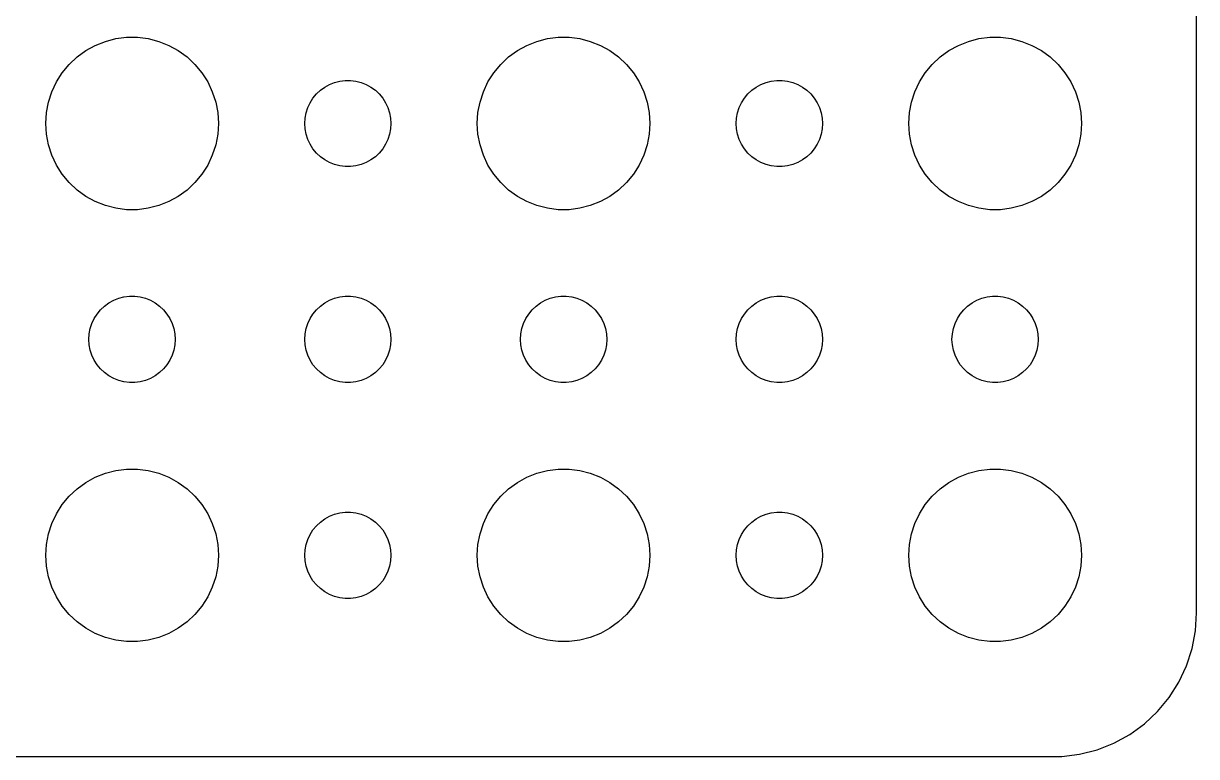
# Model space of a CAD drawing. Header units: metres. Extents: x -150 to 150, y -104 to 104.
# Drawn here: x 108.72 to 149.5, y -104.49 to -79.03 of the extents above; entities that cross this region are included whole.
import ezdxf

# ---------------------------------------------------------------- set-up
doc = ezdxf.new("R2010")
doc.units = ezdxf.units.M

msp = doc.modelspace()

# ---------------------------------------------------------------- linework, layer by layer
for p, q in [((149.5, -99.5), (149.5, 99.5)), ((111.938, -79.5531), (112.312, -79.5059)), ((112.312, -79.5059), (112.688, -79.5059)), ((112.688, -79.5059), (113.062, -79.5531)), ((126.938, -79.5531), (127.312, -79.5059)), ((127.312, -79.5059), (127.688, -79.5059)), ((127.688, -79.5059), (128.062, -79.5531)), ((141.938, -79.5531), (142.312, -79.5059)), ((142.312, -79.5059), (142.688, -79.5059)), ((142.688, -79.5059), (143.062, -79.5531)), ((110.893, -79.967), (111.223, -79.7855)), ((111.223, -79.7855), (111.573, -79.6468)), ((111.573, -79.6468), (111.938, -79.5531)), ((113.062, -79.5531), (113.427, -79.6468)), ((113.427, -79.6468), (113.777, -79.7855)), ((113.777, -79.7855), (114.107, -79.967)), ((125.893, -79.967), (126.223, -79.7855)), ((126.223, -79.7855), (126.573, -79.6468)), ((126.573, -79.6468), (126.938, -79.5531)), ((128.062, -79.5531), (128.427, -79.6468)), ((128.427, -79.6468), (128.777, -79.7855)), ((128.777, -79.7855), (129.107, -79.967)), ((140.893, -79.967), (141.223, -79.7855)), ((141.223, -79.7855), (141.573, -79.6468)), ((141.573, -79.6468), (141.938, -79.5531)), ((143.062, -79.5531), (143.427, -79.6468)), ((143.427, -79.6468), (143.777, -79.7855)), ((143.777, -79.7855), (144.107, -79.967)), ((110.313, -80.4464), (110.588, -80.1885)), ((110.588, -80.1885), (110.893, -79.967)), ((114.107, -79.967), (114.412, -80.1885)), ((114.412, -80.1885), (114.687, -80.4464)), ((125.313, -80.4464), (125.588, -80.1885)), ((125.588, -80.1885), (125.893, -79.967)), ((129.107, -79.967), (129.412, -80.1885)), ((129.412, -80.1885), (129.687, -80.4464)), ((140.313, -80.4464), (140.588, -80.1885)), ((140.588, -80.1885), (140.893, -79.967)), ((144.107, -79.967), (144.412, -80.1885)), ((144.412, -80.1885), (144.687, -80.4464)), ((110.073, -80.7366), (110.313, -80.4464)), ((114.687, -80.4464), (114.927, -80.7366)), ((125.073, -80.7366), (125.313, -80.4464)), ((129.687, -80.4464), (129.927, -80.7366)), ((140.073, -80.7366), (140.313, -80.4464)), ((144.687, -80.4464), (144.927, -80.7366)), ((109.711, -81.3956), (109.871, -81.0547)), ((109.871, -81.0547), (110.073, -80.7366)), ((114.927, -80.7366), (115.129, -81.0547)), ((115.129, -81.0547), (115.289, -81.3956)), ((119.361, -81.1428), (119.536, -81.0734)), ((119.536, -81.0734), (119.719, -81.0266)), ((119.719, -81.0266), (119.906, -81.003)), ((119.906, -81.003), (120.094, -81.003)), ((120.094, -81.003), (120.281, -81.0266)), ((120.281, -81.0266), (120.464, -81.0734)), ((120.464, -81.0734), (120.639, -81.1428)), ((124.711, -81.3956), (124.871, -81.0547)), ((124.871, -81.0547), (125.073, -80.7366)), ((129.927, -80.7366), (130.129, -81.0547)), ((130.129, -81.0547), (130.289, -81.3956)), ((134.361, -81.1428), (134.536, -81.0734)), ((134.536, -81.0734), (134.719, -81.0266)), ((134.719, -81.0266), (134.906, -81.003)), ((134.906, -81.003), (135.094, -81.003)), ((135.094, -81.003), (135.281, -81.0266)), ((135.281, -81.0266), (135.464, -81.0734)), ((135.464, -81.0734), (135.639, -81.1428)), ((139.711, -81.3956), (139.871, -81.0547)), ((139.871, -81.0547), (140.073, -80.7366)), ((144.927, -80.7366), (145.129, -81.0547)), ((145.129, -81.0547), (145.289, -81.3956)), ((109.594, -81.7539), (109.711, -81.3956)), ((115.289, -81.3956), (115.406, -81.7539)), ((118.786, -81.6183), (118.907, -81.4732)), ((118.907, -81.4732), (119.044, -81.3442)), ((119.044, -81.3442), (119.196, -81.2335)), ((119.196, -81.2335), (119.361, -81.1428)), ((120.639, -81.1428), (120.804, -81.2335)), ((120.804, -81.2335), (120.956, -81.3442)), ((120.956, -81.3442), (121.093, -81.4732)), ((121.093, -81.4732), (121.214, -81.6183)), ((124.594, -81.7539), (124.711, -81.3956)), ((130.289, -81.3956), (130.406, -81.7539)), ((133.786, -81.6183), (133.907, -81.4732)), ((133.907, -81.4732), (134.044, -81.3442)), ((134.044, -81.3442), (134.196, -81.2335)), ((134.196, -81.2335), (134.361, -81.1428)), ((135.639, -81.1428), (135.804, -81.2335)), ((135.804, -81.2335), (135.956, -81.3442)), ((135.956, -81.3442), (136.093, -81.4732)), ((136.093, -81.4732), (136.214, -81.6183)), ((139.594, -81.7539), (139.711, -81.3956)), ((145.289, -81.3956), (145.406, -81.7539)), ((109.524, -82.124), (109.594, -81.7539)), ((115.406, -81.7539), (115.476, -82.124)), ((118.547, -82.127), (118.605, -81.9478)), ((118.605, -81.9478), (118.686, -81.7774)), ((118.686, -81.7774), (118.786, -81.6183)), ((121.214, -81.6183), (121.314, -81.7774)), ((121.314, -81.7774), (121.395, -81.9478)), ((121.395, -81.9478), (121.453, -82.127)), ((124.524, -82.124), (124.594, -81.7539)), ((130.406, -81.7539), (130.476, -82.124)), ((133.547, -82.127), (133.605, -81.9478)), ((133.605, -81.9478), (133.686, -81.7774)), ((133.686, -81.7774), (133.786, -81.6183)), ((136.214, -81.6183), (136.314, -81.7774)), ((136.314, -81.7774), (136.395, -81.9478)), ((136.395, -81.9478), (136.453, -82.127)), ((139.524, -82.124), (139.594, -81.7539)), ((145.406, -81.7539), (145.476, -82.124)), ((109.5, -82.5), (109.524, -82.124)), ((115.476, -82.124), (115.5, -82.5)), ((118.5, -82.5), (118.512, -82.312)), ((118.512, -82.312), (118.547, -82.127)), ((121.453, -82.127), (121.488, -82.312)), ((121.488, -82.312), (121.5, -82.5)), ((124.5, -82.5), (124.524, -82.124)), ((130.476, -82.124), (130.5, -82.5)), ((133.5, -82.5), (133.512, -82.312)), ((133.512, -82.312), (133.547, -82.127)), ((136.453, -82.127), (136.488, -82.312)), ((136.488, -82.312), (136.5, -82.5)), ((139.5, -82.5), (139.524, -82.124)), ((145.476, -82.124), (145.5, -82.5)), ((109.524, -82.876), (109.5, -82.5)), ((115.5, -82.5), (115.476, -82.876)), ((118.512, -82.688), (118.5, -82.5)), ((118.547, -82.873), (118.512, -82.688)), ((121.488, -82.688), (121.453, -82.873)), ((121.5, -82.5), (121.488, -82.688)), ((124.524, -82.876), (124.5, -82.5)), ((130.5, -82.5), (130.476, -82.876)), ((133.512, -82.688), (133.5, -82.5)), ((133.547, -82.873), (133.512, -82.688)), ((136.488, -82.688), (136.453, -82.873)), ((136.5, -82.5), (136.488, -82.688)), ((139.524, -82.876), (139.5, -82.5)), ((145.5, -82.5), (145.476, -82.876)), ((109.594, -83.2461), (109.524, -82.876)), ((115.476, -82.876), (115.406, -83.2461)), ((118.605, -83.0522), (118.547, -82.873)), ((118.686, -83.2226), (118.605, -83.0522)), ((121.395, -83.0522), (121.314, -83.2226)), ((121.453, -82.873), (121.395, -83.0522)), ((124.594, -83.2461), (124.524, -82.876)), ((130.476, -82.876), (130.406, -83.2461)), ((133.605, -83.0522), (133.547, -82.873)), ((133.686, -83.2226), (133.605, -83.0522)), ((136.395, -83.0522), (136.314, -83.2226)), ((136.453, -82.873), (136.395, -83.0522)), ((139.594, -83.2461), (139.524, -82.876)), ((145.476, -82.876), (145.406, -83.2461)), ((109.711, -83.6044), (109.594, -83.2461)), ((115.406, -83.2461), (115.289, -83.6044)), ((118.786, -83.3817), (118.686, -83.2226)), ((118.907, -83.5268), (118.786, -83.3817)), ((119.044, -83.6558), (118.907, -83.5268)), ((121.093, -83.5268), (120.956, -83.6558)), ((121.214, -83.3817), (121.093, -83.5268)), ((121.314, -83.2226), (121.214, -83.3817)), ((124.711, -83.6044), (124.594, -83.2461)), ((130.406, -83.2461), (130.289, -83.6044)), ((133.786, -83.3817), (133.686, -83.2226)), ((133.907, -83.5268), (133.786, -83.3817)), ((134.044, -83.6558), (133.907, -83.5268)), ((136.093, -83.5268), (135.956, -83.6558)), ((136.214, -83.3817), (136.093, -83.5268)), ((136.314, -83.2226), (136.214, -83.3817)), ((139.711, -83.6044), (139.594, -83.2461)), ((145.406, -83.2461), (145.289, -83.6044)), ((109.871, -83.9453), (109.711, -83.6044)), ((110.073, -84.2634), (109.871, -83.9453)), ((115.129, -83.9453), (114.927, -84.2634)), ((115.289, -83.6044), (115.129, -83.9453)), ((119.196, -83.7665), (119.044, -83.6558)), ((119.361, -83.8572), (119.196, -83.7665)), ((119.536, -83.9266), (119.361, -83.8572)), ((119.719, -83.9734), (119.536, -83.9266)), ((119.906, -83.997), (119.719, -83.9734)), ((120.281, -83.9734), (120.094, -83.997)), ((120.464, -83.9266), (120.281, -83.9734)), ((120.639, -83.8572), (120.464, -83.9266)), ((120.804, -83.7665), (120.639, -83.8572)), ((120.956, -83.6558), (120.804, -83.7665)), ((124.871, -83.9453), (124.711, -83.6044)), ((125.073, -84.2634), (124.871, -83.9453)), ((130.129, -83.9453), (129.927, -84.2634)), ((130.289, -83.6044), (130.129, -83.9453)), ((134.196, -83.7665), (134.044, -83.6558)), ((134.361, -83.8572), (134.196, -83.7665)), ((134.536, -83.9266), (134.361, -83.8572)), ((134.719, -83.9734), (134.536, -83.9266)), ((134.906, -83.997), (134.719, -83.9734)), ((135.281, -83.9734), (135.094, -83.997)), ((135.464, -83.9266), (135.281, -83.9734)), ((135.639, -83.8572), (135.464, -83.9266)), ((135.804, -83.7665), (135.639, -83.8572)), ((135.956, -83.6558), (135.804, -83.7665)), ((139.871, -83.9453), (139.711, -83.6044)), ((140.073, -84.2634), (139.871, -83.9453)), ((145.129, -83.9453), (144.927, -84.2634)), ((145.289, -83.6044), (145.129, -83.9453)), ((110.313, -84.5536), (110.073, -84.2634)), ((114.927, -84.2634), (114.687, -84.5536)), ((120.094, -83.997), (119.906, -83.997)), ((125.313, -84.5536), (125.073, -84.2634)), ((129.927, -84.2634), (129.687, -84.5536)), ((135.094, -83.997), (134.906, -83.997)), ((140.313, -84.5536), (140.073, -84.2634)), ((144.927, -84.2634), (144.687, -84.5536)), ((110.588, -84.8115), (110.313, -84.5536)), ((110.893, -85.033), (110.588, -84.8115)), ((114.412, -84.8115), (114.107, -85.033)), ((114.687, -84.5536), (114.412, -84.8115)), ((125.588, -84.8115), (125.313, -84.5536)), ((125.893, -85.033), (125.588, -84.8115)), ((129.412, -84.8115), (129.107, -85.033)), ((129.687, -84.5536), (129.412, -84.8115)), ((140.588, -84.8115), (140.313, -84.5536)), ((140.893, -85.033), (140.588, -84.8115)), ((144.412, -84.8115), (144.107, -85.033)), ((144.687, -84.5536), (144.412, -84.8115)), ((111.223, -85.2145), (110.893, -85.033)), ((111.573, -85.3532), (111.223, -85.2145)), ((113.777, -85.2145), (113.427, -85.3532)), ((114.107, -85.033), (113.777, -85.2145)), ((126.223, -85.2145), (125.893, -85.033)), ((126.573, -85.3532), (126.223, -85.2145)), ((128.777, -85.2145), (128.427, -85.3532)), ((129.107, -85.033), (128.777, -85.2145)), ((141.223, -85.2145), (140.893, -85.033)), ((141.573, -85.3532), (141.223, -85.2145)), ((143.777, -85.2145), (143.427, -85.3532)), ((144.107, -85.033), (143.777, -85.2145)), ((111.938, -85.4469), (111.573, -85.3532)), ((112.312, -85.4941), (111.938, -85.4469)), ((112.688, -85.4941), (112.312, -85.4941)), ((113.062, -85.4469), (112.688, -85.4941)), ((113.427, -85.3532), (113.062, -85.4469)), ((126.938, -85.4469), (126.573, -85.3532)), ((127.312, -85.4941), (126.938, -85.4469)), ((127.688, -85.4941), (127.312, -85.4941)), ((128.062, -85.4469), (127.688, -85.4941)), ((128.427, -85.3532), (128.062, -85.4469)), ((141.938, -85.4469), (141.573, -85.3532)), ((142.312, -85.4941), (141.938, -85.4469)), ((142.688, -85.4941), (142.312, -85.4941)), ((143.062, -85.4469), (142.688, -85.4941)), ((143.427, -85.3532), (143.062, -85.4469)), ((111.407, -88.9732), (111.544, -88.8442)), ((111.544, -88.8442), (111.696, -88.7335)), ((111.696, -88.7335), (111.861, -88.6428)), ((111.861, -88.6428), (112.036, -88.5734)), ((112.036, -88.5734), (112.219, -88.5266)), ((112.219, -88.5266), (112.406, -88.503)), ((112.406, -88.503), (112.594, -88.503)), ((112.594, -88.503), (112.781, -88.5266)), ((112.781, -88.5266), (112.964, -88.5734)), ((112.964, -88.5734), (113.139, -88.6428)), ((113.139, -88.6428), (113.304, -88.7335)), ((113.304, -88.7335), (113.456, -88.8442)), ((113.456, -88.8442), (113.593, -88.9732)), ((118.907, -88.9732), (119.044, -88.8442)), ((119.044, -88.8442), (119.196, -88.7335)), ((119.196, -88.7335), (119.361, -88.6428)), ((119.361, -88.6428), (119.536, -88.5734)), ((119.536, -88.5734), (119.719, -88.5266)), ((119.719, -88.5266), (119.906, -88.503)), ((119.906, -88.503), (120.094, -88.503)), ((120.094, -88.503), (120.281, -88.5266)), ((120.281, -88.5266), (120.464, -88.5734)), ((120.464, -88.5734), (120.639, -88.6428)), ((120.639, -88.6428), (120.804, -88.7335)), ((120.804, -88.7335), (120.956, -88.8442)), ((120.956, -88.8442), (121.093, -88.9732)), ((126.407, -88.9732), (126.544, -88.8442)), ((126.544, -88.8442), (126.696, -88.7335)), ((126.696, -88.7335), (126.861, -88.6428)), ((126.861, -88.6428), (127.036, -88.5734)), ((127.036, -88.5734), (127.219, -88.5266)), ((127.219, -88.5266), (127.406, -88.503)), ((127.406, -88.503), (127.594, -88.503)), ((127.594, -88.503), (127.781, -88.5266)), ((127.781, -88.5266), (127.964, -88.5734)), ((127.964, -88.5734), (128.139, -88.6428)), ((128.139, -88.6428), (128.304, -88.7335)), ((128.304, -88.7335), (128.456, -88.8442)), ((128.456, -88.8442), (128.593, -88.9732)), ((133.907, -88.9732), (134.044, -88.8442)), ((134.044, -88.8442), (134.196, -88.7335)), ((134.196, -88.7335), (134.361, -88.6428)), ((134.361, -88.6428), (134.536, -88.5734)), ((134.536, -88.5734), (134.719, -88.5266)), ((134.719, -88.5266), (134.906, -88.503)), ((134.906, -88.503), (135.094, -88.503)), ((135.094, -88.503), (135.281, -88.5266)), ((135.281, -88.5266), (135.464, -88.5734)), ((135.464, -88.5734), (135.639, -88.6428)), ((135.639, -88.6428), (135.804, -88.7335)), ((135.804, -88.7335), (135.956, -88.8442)), ((135.956, -88.8442), (136.093, -88.9732)), ((141.407, -88.9732), (141.544, -88.8442)), ((141.544, -88.8442), (141.696, -88.7335)), ((141.696, -88.7335), (141.861, -88.6428)), ((141.861, -88.6428), (142.036, -88.5734)), ((142.036, -88.5734), (142.219, -88.5266)), ((142.219, -88.5266), (142.406, -88.503)), ((142.406, -88.503), (142.594, -88.503)), ((142.594, -88.503), (142.781, -88.5266)), ((142.781, -88.5266), (142.964, -88.5734)), ((142.964, -88.5734), (143.139, -88.6428)), ((143.139, -88.6428), (143.304, -88.7335)), ((143.304, -88.7335), (143.456, -88.8442)), ((143.456, -88.8442), (143.593, -88.9732)), ((111.105, -89.4478), (111.186, -89.2774)), ((111.186, -89.2774), (111.286, -89.1183)), ((111.286, -89.1183), (111.407, -88.9732)), ((113.593, -88.9732), (113.714, -89.1183)), ((113.714, -89.1183), (113.814, -89.2774)), ((113.814, -89.2774), (113.895, -89.4478)), ((118.605, -89.4478), (118.686, -89.2774)), ((118.686, -89.2774), (118.786, -89.1183)), ((118.786, -89.1183), (118.907, -88.9732)), ((121.093, -88.9732), (121.214, -89.1183)), ((121.214, -89.1183), (121.314, -89.2774)), ((121.314, -89.2774), (121.395, -89.4478)), ((126.105, -89.4478), (126.186, -89.2774)), ((126.186, -89.2774), (126.286, -89.1183)), ((126.286, -89.1183), (126.407, -88.9732)), ((128.593, -88.9732), (128.714, -89.1183)), ((128.714, -89.1183), (128.814, -89.2774)), ((128.814, -89.2774), (128.895, -89.4478)), ((133.605, -89.4478), (133.686, -89.2774)), ((133.686, -89.2774), (133.786, -89.1183)), ((133.786, -89.1183), (133.907, -88.9732)), ((136.093, -88.9732), (136.214, -89.1183)), ((136.214, -89.1183), (136.314, -89.2774)), ((136.314, -89.2774), (136.395, -89.4478)), ((141.105, -89.4478), (141.186, -89.2774)), ((141.186, -89.2774), (141.286, -89.1183)), ((141.286, -89.1183), (141.407, -88.9732)), ((143.593, -88.9732), (143.714, -89.1183)), ((143.714, -89.1183), (143.814, -89.2774)), ((143.814, -89.2774), (143.895, -89.4478)), ((111.012, -89.812), (111.047, -89.627)), ((111.047, -89.627), (111.105, -89.4478)), ((113.895, -89.4478), (113.953, -89.627)), ((113.953, -89.627), (113.988, -89.812)), ((118.512, -89.812), (118.547, -89.627)), ((118.547, -89.627), (118.605, -89.4478)), ((121.395, -89.4478), (121.453, -89.627)), ((121.453, -89.627), (121.488, -89.812)), ((126.012, -89.812), (126.047, -89.627)), ((126.047, -89.627), (126.105, -89.4478)), ((128.895, -89.4478), (128.953, -89.627)), ((128.953, -89.627), (128.988, -89.812)), ((133.512, -89.812), (133.547, -89.627)), ((133.547, -89.627), (133.605, -89.4478)), ((136.395, -89.4478), (136.453, -89.627)), ((136.453, -89.627), (136.488, -89.812)), ((141.012, -89.812), (141.047, -89.627)), ((141.047, -89.627), (141.105, -89.4478)), ((143.895, -89.4478), (143.953, -89.627)), ((143.953, -89.627), (143.988, -89.812)), ((111, -90), (111.012, -89.812)), ((111.012, -90.188), (111, -90)), ((113.988, -89.812), (114, -90)), ((114, -90), (113.988, -90.188)), ((118.5, -90), (118.512, -89.812)), ((118.512, -90.188), (118.5, -90)), ((121.488, -89.812), (121.5, -90)), ((121.5, -90), (121.488, -90.188)), ((126, -90), (126.012, -89.812)), ((126.012, -90.188), (126, -90)), ((128.988, -89.812), (129, -90)), ((129, -90), (128.988, -90.188)), ((133.5, -90), (133.512, -89.812)), ((133.512, -90.188), (133.5, -90)), ((136.488, -89.812), (136.5, -90)), ((136.5, -90), (136.488, -90.188)), ((141, -90), (141.012, -89.812)), ((141.012, -90.188), (141, -90)), ((143.988, -89.812), (144, -90)), ((144, -90), (143.988, -90.188)), ((111.047, -90.373), (111.012, -90.188)), ((111.105, -90.5522), (111.047, -90.373)), ((113.953, -90.373), (113.895, -90.5522)), ((113.988, -90.188), (113.953, -90.373)), ((118.547, -90.373), (118.512, -90.188)), ((118.605, -90.5522), (118.547, -90.373)), ((121.453, -90.373), (121.395, -90.5522)), ((121.488, -90.188), (121.453, -90.373)), ((126.047, -90.373), (126.012, -90.188)), ((126.105, -90.5522), (126.047, -90.373)), ((128.953, -90.373), (128.895, -90.5522)), ((128.988, -90.188), (128.953, -90.373)), ((133.547, -90.373), (133.512, -90.188)), ((133.605, -90.5522), (133.547, -90.373)), ((136.453, -90.373), (136.395, -90.5522)), ((136.488, -90.188), (136.453, -90.373)), ((141.047, -90.373), (141.012, -90.188)), ((141.105, -90.5522), (141.047, -90.373)), ((143.953, -90.373), (143.895, -90.5522)), ((143.988, -90.188), (143.953, -90.373)), ((111.186, -90.7226), (111.105, -90.5522)), ((111.286, -90.8817), (111.186, -90.7226)), ((111.407, -91.0268), (111.286, -90.8817)), ((113.714, -90.8817), (113.593, -91.0268)), ((113.814, -90.7226), (113.714, -90.8817)), ((113.895, -90.5522), (113.814, -90.7226)), ((118.686, -90.7226), (118.605, -90.5522)), ((118.786, -90.8817), (118.686, -90.7226)), ((118.907, -91.0268), (118.786, -90.8817)), ((121.214, -90.8817), (121.093, -91.0268)), ((121.314, -90.7226), (121.214, -90.8817)), ((121.395, -90.5522), (121.314, -90.7226)), ((126.186, -90.7226), (126.105, -90.5522)), ((126.286, -90.8817), (126.186, -90.7226)), ((126.407, -91.0268), (126.286, -90.8817)), ((128.714, -90.8817), (128.593, -91.0268)), ((128.814, -90.7226), (128.714, -90.8817)), ((128.895, -90.5522), (128.814, -90.7226)), ((133.686, -90.7226), (133.605, -90.5522)), ((133.786, -90.8817), (133.686, -90.7226)), ((133.907, -91.0268), (133.786, -90.8817)), ((136.214, -90.8817), (136.093, -91.0268)), ((136.314, -90.7226), (136.214, -90.8817)), ((136.395, -90.5522), (136.314, -90.7226)), ((141.186, -90.7226), (141.105, -90.5522)), ((141.286, -90.8817), (141.186, -90.7226)), ((141.407, -91.0268), (141.286, -90.8817)), ((143.714, -90.8817), (143.593, -91.0268)), ((143.814, -90.7226), (143.714, -90.8817)), ((143.895, -90.5522), (143.814, -90.7226)), ((111.544, -91.1558), (111.407, -91.0268)), ((111.696, -91.2665), (111.544, -91.1558)), ((111.861, -91.3572), (111.696, -91.2665)), ((113.304, -91.2665), (113.139, -91.3572)), ((113.456, -91.1558), (113.304, -91.2665)), ((113.593, -91.0268), (113.456, -91.1558)), ((119.044, -91.1558), (118.907, -91.0268)), ((119.196, -91.2665), (119.044, -91.1558)), ((119.361, -91.3572), (119.196, -91.2665)), ((120.804, -91.2665), (120.639, -91.3572)), ((120.956, -91.1558), (120.804, -91.2665)), ((121.093, -91.0268), (120.956, -91.1558)), ((126.544, -91.1558), (126.407, -91.0268)), ((126.696, -91.2665), (126.544, -91.1558)), ((126.861, -91.3572), (126.696, -91.2665)), ((128.304, -91.2665), (128.139, -91.3572)), ((128.456, -91.1558), (128.304, -91.2665)), ((128.593, -91.0268), (128.456, -91.1558)), ((134.044, -91.1558), (133.907, -91.0268)), ((134.196, -91.2665), (134.044, -91.1558)), ((134.361, -91.3572), (134.196, -91.2665)), ((135.804, -91.2665), (135.639, -91.3572)), ((135.956, -91.1558), (135.804, -91.2665)), ((136.093, -91.0268), (135.956, -91.1558)), ((141.544, -91.1558), (141.407, -91.0268)), ((141.696, -91.2665), (141.544, -91.1558)), ((141.861, -91.3572), (141.696, -91.2665)), ((143.304, -91.2665), (143.139, -91.3572)), ((143.456, -91.1558), (143.304, -91.2665)), ((143.593, -91.0268), (143.456, -91.1558)), ((112.036, -91.4266), (111.861, -91.3572)), ((112.219, -91.4734), (112.036, -91.4266)), ((112.406, -91.497), (112.219, -91.4734)), ((112.594, -91.497), (112.406, -91.497)), ((112.781, -91.4734), (112.594, -91.497)), ((112.964, -91.4266), (112.781, -91.4734)), ((113.139, -91.3572), (112.964, -91.4266)), ((119.536, -91.4266), (119.361, -91.3572)), ((119.719, -91.4734), (119.536, -91.4266)), ((119.906, -91.497), (119.719, -91.4734)), ((120.094, -91.497), (119.906, -91.497)), ((120.281, -91.4734), (120.094, -91.497)), ((120.464, -91.4266), (120.281, -91.4734)), ((120.639, -91.3572), (120.464, -91.4266)), ((127.036, -91.4266), (126.861, -91.3572)), ((127.219, -91.4734), (127.036, -91.4266)), ((127.406, -91.497), (127.219, -91.4734)), ((127.594, -91.497), (127.406, -91.497)), ((127.781, -91.4734), (127.594, -91.497)), ((127.964, -91.4266), (127.781, -91.4734)), ((128.139, -91.3572), (127.964, -91.4266)), ((134.536, -91.4266), (134.361, -91.3572)), ((134.719, -91.4734), (134.536, -91.4266)), ((134.906, -91.497), (134.719, -91.4734)), ((135.094, -91.497), (134.906, -91.497)), ((135.281, -91.4734), (135.094, -91.497)), ((135.464, -91.4266), (135.281, -91.4734)), ((135.639, -91.3572), (135.464, -91.4266)), ((142.036, -91.4266), (141.861, -91.3572)), ((142.219, -91.4734), (142.036, -91.4266)), ((142.406, -91.497), (142.219, -91.4734)), ((142.594, -91.497), (142.406, -91.497)), ((142.781, -91.4734), (142.594, -91.497)), ((142.964, -91.4266), (142.781, -91.4734)), ((143.139, -91.3572), (142.964, -91.4266)), ((111.573, -94.6468), (111.938, -94.5531)), ((111.938, -94.5531), (112.312, -94.5059)), ((112.312, -94.5059), (112.688, -94.5059)), ((112.688, -94.5059), (113.062, -94.5531)), ((113.062, -94.5531), (113.427, -94.6468)), ((126.573, -94.6468), (126.938, -94.5531)), ((126.938, -94.5531), (127.312, -94.5059)), ((127.312, -94.5059), (127.688, -94.5059)), ((127.688, -94.5059), (128.062, -94.5531)), ((128.062, -94.5531), (128.427, -94.6468)), ((141.573, -94.6468), (141.938, -94.5531)), ((141.938, -94.5531), (142.312, -94.5059)), ((142.312, -94.5059), (142.688, -94.5059)), ((142.688, -94.5059), (143.062, -94.5531)), ((143.062, -94.5531), (143.427, -94.6468)), ((110.588, -95.1885), (110.893, -94.967)), ((110.893, -94.967), (111.223, -94.7855)), ((111.223, -94.7855), (111.573, -94.6468)), ((113.427, -94.6468), (113.777, -94.7855)), ((113.777, -94.7855), (114.107, -94.967)), ((114.107, -94.967), (114.412, -95.1885)), ((125.588, -95.1885), (125.893, -94.967)), ((125.893, -94.967), (126.223, -94.7855)), ((126.223, -94.7855), (126.573, -94.6468)), ((128.427, -94.6468), (128.777, -94.7855)), ((128.777, -94.7855), (129.107, -94.967)), ((129.107, -94.967), (129.412, -95.1885)), ((140.588, -95.1885), (140.893, -94.967)), ((140.893, -94.967), (141.223, -94.7855)), ((141.223, -94.7855), (141.573, -94.6468)), ((143.427, -94.6468), (143.777, -94.7855)), ((143.777, -94.7855), (144.107, -94.967)), ((144.107, -94.967), (144.412, -95.1885)), ((110.313, -95.4464), (110.588, -95.1885)), ((114.412, -95.1885), (114.687, -95.4464)), ((125.313, -95.4464), (125.588, -95.1885)), ((129.412, -95.1885), (129.687, -95.4464)), ((140.313, -95.4464), (140.588, -95.1885)), ((144.412, -95.1885), (144.687, -95.4464)), ((109.871, -96.0547), (110.073, -95.7366)), ((110.073, -95.7366), (110.313, -95.4464)), ((114.687, -95.4464), (114.927, -95.7366)), ((114.927, -95.7366), (115.129, -96.0547)), ((124.871, -96.0547), (125.073, -95.7366)), ((125.073, -95.7366), (125.313, -95.4464)), ((129.687, -95.4464), (129.927, -95.7366)), ((129.927, -95.7366), (130.129, -96.0547)), ((139.871, -96.0547), (140.073, -95.7366)), ((140.073, -95.7366), (140.313, -95.4464)), ((144.687, -95.4464), (144.927, -95.7366)), ((144.927, -95.7366), (145.129, -96.0547)), ((109.711, -96.3956), (109.871, -96.0547)), ((115.129, -96.0547), (115.289, -96.3956)), ((119.196, -96.2335), (119.361, -96.1428)), ((119.361, -96.1428), (119.536, -96.0734)), ((119.536, -96.0734), (119.719, -96.0266)), ((119.719, -96.0266), (119.906, -96.003)), ((119.906, -96.003), (120.094, -96.003)), ((120.094, -96.003), (120.281, -96.0266)), ((120.281, -96.0266), (120.464, -96.0734)), ((120.464, -96.0734), (120.639, -96.1428)), ((120.639, -96.1428), (120.804, -96.2335)), ((124.711, -96.3956), (124.871, -96.0547)), ((130.129, -96.0547), (130.289, -96.3956)), ((134.196, -96.2335), (134.361, -96.1428)), ((134.361, -96.1428), (134.536, -96.0734)), ((134.536, -96.0734), (134.719, -96.0266)), ((134.719, -96.0266), (134.906, -96.003)), ((134.906, -96.003), (135.094, -96.003)), ((135.094, -96.003), (135.281, -96.0266)), ((135.281, -96.0266), (135.464, -96.0734)), ((135.464, -96.0734), (135.639, -96.1428)), ((135.639, -96.1428), (135.804, -96.2335)), ((139.711, -96.3956), (139.871, -96.0547)), ((145.129, -96.0547), (145.289, -96.3956)), ((109.594, -96.7539), (109.711, -96.3956)), ((115.289, -96.3956), (115.406, -96.7539)), ((118.686, -96.7774), (118.786, -96.6183)), ((118.786, -96.6183), (118.907, -96.4732)), ((118.907, -96.4732), (119.044, -96.3442)), ((119.044, -96.3442), (119.196, -96.2335)), ((120.804, -96.2335), (120.956, -96.3442)), ((120.956, -96.3442), (121.093, -96.4732)), ((121.093, -96.4732), (121.214, -96.6183)), ((121.214, -96.6183), (121.314, -96.7774)), ((124.594, -96.7539), (124.711, -96.3956)), ((130.289, -96.3956), (130.406, -96.7539)), ((133.686, -96.7774), (133.786, -96.6183)), ((133.786, -96.6183), (133.907, -96.4732)), ((133.907, -96.4732), (134.044, -96.3442)), ((134.044, -96.3442), (134.196, -96.2335)), ((135.804, -96.2335), (135.956, -96.3442)), ((135.956, -96.3442), (136.093, -96.4732)), ((136.093, -96.4732), (136.214, -96.6183)), ((136.214, -96.6183), (136.314, -96.7774)), ((139.594, -96.7539), (139.711, -96.3956)), ((145.289, -96.3956), (145.406, -96.7539)), ((109.524, -97.124), (109.594, -96.7539)), ((115.406, -96.7539), (115.476, -97.124)), ((118.547, -97.127), (118.605, -96.9478)), ((118.605, -96.9478), (118.686, -96.7774)), ((121.314, -96.7774), (121.395, -96.9478)), ((121.395, -96.9478), (121.453, -97.127)), ((124.524, -97.124), (124.594, -96.7539)), ((130.406, -96.7539), (130.476, -97.124)), ((133.547, -97.127), (133.605, -96.9478)), ((133.605, -96.9478), (133.686, -96.7774)), ((136.314, -96.7774), (136.395, -96.9478)), ((136.395, -96.9478), (136.453, -97.127)), ((139.524, -97.124), (139.594, -96.7539)), ((145.406, -96.7539), (145.476, -97.124)), ((109.5, -97.5), (109.524, -97.124)), ((115.476, -97.124), (115.5, -97.5)), ((118.5, -97.5), (118.512, -97.312)), ((118.512, -97.312), (118.547, -97.127)), ((121.453, -97.127), (121.488, -97.312)), ((121.488, -97.312), (121.5, -97.5)), ((124.5, -97.5), (124.524, -97.124)), ((130.476, -97.124), (130.5, -97.5)), ((133.5, -97.5), (133.512, -97.312)), ((133.512, -97.312), (133.547, -97.127)), ((136.453, -97.127), (136.488, -97.312)), ((136.488, -97.312), (136.5, -97.5)), ((139.5, -97.5), (139.524, -97.124)), ((145.476, -97.124), (145.5, -97.5)), ((109.524, -97.876), (109.5, -97.5)), ((115.5, -97.5), (115.476, -97.876)), ((118.512, -97.688), (118.5, -97.5)), ((118.547, -97.873), (118.512, -97.688)), ((121.488, -97.688), (121.453, -97.873)), ((121.5, -97.5), (121.488, -97.688)), ((124.524, -97.876), (124.5, -97.5)), ((130.5, -97.5), (130.476, -97.876)), ((133.512, -97.688), (133.5, -97.5)), ((133.547, -97.873), (133.512, -97.688)), ((136.488, -97.688), (136.453, -97.873)), ((136.5, -97.5), (136.488, -97.688)), ((139.524, -97.876), (139.5, -97.5)), ((145.5, -97.5), (145.476, -97.876)), ((109.594, -98.2461), (109.524, -97.876)), ((109.711, -98.6044), (109.594, -98.2461)), ((115.406, -98.2461), (115.289, -98.6044)), ((115.476, -97.876), (115.406, -98.2461)), ((118.605, -98.0522), (118.547, -97.873)), ((118.686, -98.2226), (118.605, -98.0522)), ((118.786, -98.3817), (118.686, -98.2226)), ((121.314, -98.2226), (121.214, -98.3817)), ((121.395, -98.0522), (121.314, -98.2226)), ((121.453, -97.873), (121.395, -98.0522)), ((124.594, -98.2461), (124.524, -97.876)), ((124.711, -98.6044), (124.594, -98.2461)), ((130.406, -98.2461), (130.289, -98.6044)), ((130.476, -97.876), (130.406, -98.2461)), ((133.605, -98.0522), (133.547, -97.873)), ((133.686, -98.2226), (133.605, -98.0522)), ((133.786, -98.3817), (133.686, -98.2226)), ((136.314, -98.2226), (136.214, -98.3817)), ((136.395, -98.0522), (136.314, -98.2226)), ((136.453, -97.873), (136.395, -98.0522)), ((139.594, -98.2461), (139.524, -97.876)), ((139.711, -98.6044), (139.594, -98.2461)), ((145.406, -98.2461), (145.289, -98.6044)), ((145.476, -97.876), (145.406, -98.2461)), ((109.871, -98.9453), (109.711, -98.6044)), ((115.289, -98.6044), (115.129, -98.9453)), ((118.907, -98.5268), (118.786, -98.3817)), ((119.044, -98.6558), (118.907, -98.5268)), ((119.196, -98.7665), (119.044, -98.6558)), ((120.956, -98.6558), (120.804, -98.7665)), ((121.093, -98.5268), (120.956, -98.6558)), ((121.214, -98.3817), (121.093, -98.5268)), ((124.871, -98.9453), (124.711, -98.6044)), ((130.289, -98.6044), (130.129, -98.9453)), ((133.907, -98.5268), (133.786, -98.3817)), ((134.044, -98.6558), (133.907, -98.5268)), ((134.196, -98.7665), (134.044, -98.6558)), ((135.956, -98.6558), (135.804, -98.7665)), ((136.093, -98.5268), (135.956, -98.6558)), ((136.214, -98.3817), (136.093, -98.5268)), ((139.871, -98.9453), (139.711, -98.6044)), ((145.289, -98.6044), (145.129, -98.9453)), ((110.073, -99.2634), (109.871, -98.9453)), ((115.129, -98.9453), (114.927, -99.2634)), ((119.361, -98.8572), (119.196, -98.7665)), ((119.536, -98.9266), (119.361, -98.8572)), ((119.719, -98.9734), (119.536, -98.9266)), ((119.906, -98.997), (119.719, -98.9734)), ((120.094, -98.997), (119.906, -98.997)), ((120.281, -98.9734), (120.094, -98.997)), ((120.464, -98.9266), (120.281, -98.9734)), ((120.639, -98.8572), (120.464, -98.9266)), ((120.804, -98.7665), (120.639, -98.8572)), ((125.073, -99.2634), (124.871, -98.9453)), ((130.129, -98.9453), (129.927, -99.2634)), ((134.361, -98.8572), (134.196, -98.7665)), ((134.536, -98.9266), (134.361, -98.8572)), ((134.719, -98.9734), (134.536, -98.9266)), ((134.906, -98.997), (134.719, -98.9734)), ((135.094, -98.997), (134.906, -98.997)), ((135.281, -98.9734), (135.094, -98.997)), ((135.464, -98.9266), (135.281, -98.9734)), ((135.639, -98.8572), (135.464, -98.9266)), ((135.804, -98.7665), (135.639, -98.8572)), ((140.073, -99.2634), (139.871, -98.9453)), ((145.129, -98.9453), (144.927, -99.2634)), ((110.313, -99.5536), (110.073, -99.2634)), ((114.927, -99.2634), (114.687, -99.5536)), ((125.313, -99.5536), (125.073, -99.2634)), ((129.927, -99.2634), (129.687, -99.5536)), ((140.313, -99.5536), (140.073, -99.2634)), ((144.927, -99.2634), (144.687, -99.5536)), ((110.588, -99.8115), (110.313, -99.5536)), ((110.893, -100.033), (110.588, -99.8115)), ((114.412, -99.8115), (114.107, -100.033)), ((114.687, -99.5536), (114.412, -99.8115)), ((125.588, -99.8115), (125.313, -99.5536)), ((125.893, -100.033), (125.588, -99.8115)), ((129.412, -99.8115), (129.107, -100.033)), ((129.687, -99.5536), (129.412, -99.8115)), ((140.588, -99.8115), (140.313, -99.5536)), ((140.893, -100.033), (140.588, -99.8115)), ((144.412, -99.8115), (144.107, -100.033)), ((144.687, -99.5536), (144.412, -99.8115)), ((149.461, -100.127), (149.5, -99.5)), ((111.223, -100.214), (110.893, -100.033)), ((111.573, -100.353), (111.223, -100.214)), ((113.777, -100.214), (113.427, -100.353)), ((114.107, -100.033), (113.777, -100.214)), ((126.223, -100.214), (125.893, -100.033)), ((126.573, -100.353), (126.223, -100.214)), ((128.777, -100.214), (128.427, -100.353)), ((129.107, -100.033), (128.777, -100.214)), ((141.223, -100.214), (140.893, -100.033)), ((141.573, -100.353), (141.223, -100.214)), ((143.777, -100.214), (143.427, -100.353)), ((144.107, -100.033), (143.777, -100.214)), ((149.343, -100.743), (149.461, -100.127)), ((111.938, -100.447), (111.573, -100.353)), ((112.312, -100.494), (111.938, -100.447)), ((112.688, -100.494), (112.312, -100.494)), ((113.062, -100.447), (112.688, -100.494)), ((113.427, -100.353), (113.062, -100.447)), ((126.938, -100.447), (126.573, -100.353)), ((127.312, -100.494), (126.938, -100.447)), ((127.688, -100.494), (127.312, -100.494)), ((128.062, -100.447), (127.688, -100.494)), ((128.427, -100.353), (128.062, -100.447)), ((141.938, -100.447), (141.573, -100.353)), ((142.312, -100.494), (141.938, -100.447)), ((142.688, -100.494), (142.312, -100.494)), ((143.062, -100.447), (142.688, -100.494)), ((143.427, -100.353), (143.062, -100.447)), ((149.149, -101.341), (149.343, -100.743)), ((148.882, -101.909), (149.149, -101.341)), ((148.545, -102.439), (148.882, -101.909)), ((148.145, -102.923), (148.545, -102.439)), ((147.687, -103.353), (148.145, -102.923)), ((147.179, -103.722), (147.687, -103.353)), ((146.629, -104.024), (147.179, -103.722)), ((145.437, -104.411), (146.045, -104.255)), ((146.045, -104.255), (146.629, -104.024)), ((-144.814, -104.49), (144.814, -104.49)), ((144.814, -104.49), (145.437, -104.411))]:
    msp.add_line(p, q)

doc.saveas('drawing.dxf')
